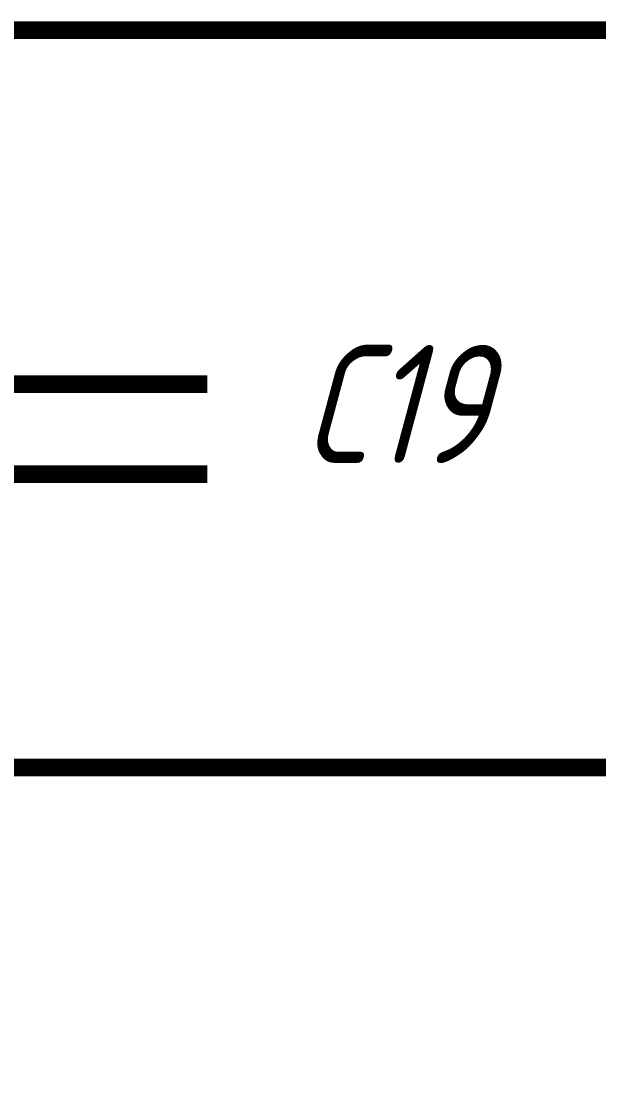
# Model space of a CAD drawing. Extents: x 260 to 1101, y 70 to 664.
# Drawn here: x 804.89 to 814.67, y 476.43 to 494.44 of the extents above; entities that cross this region are included whole.
import ezdxf

# ---------------------------------------------------------------- set-up
doc = ezdxf.new("R2010")
doc.units = 0
doc.header["$MEASUREMENT"] = 0
doc.layers.add('Sheet', color=255, linetype='CONTINUOUS')
doc.styles.add('GOST type A0', font='', dxfattribs={"oblique": 15, "height": 3.5})
doc.styles.get('GOST type A0').set_extended_font_data('GOST type A')

msp = doc.modelspace()

# ---------------------------------------------------------------- linework, layer by layer
at = {"layer": 'Sheet', "const_width": 0.3}
for points in [[(771.551, 486.768), (776.551, 486.768), (776.551, 494.286), (804.036, 494.286), (819.036, 494.286), (819.036, 461.79), (844.005, 461.79)], [(800.03, 488.29), (808.042, 488.29)], [(800.03, 486.768), (808.042, 486.768)], [(771.551, 484.282), (776.551, 484.282), (776.551, 481.797), (804.036, 481.797), (816.521, 481.797), (816.521, 456.788), (844.005, 456.788)]]:
    msp.add_lwpolyline(points, dxfattribs=at)

# ---------------------------------------------------------------- texts
at = {"layer": 'Sheet', "style": 'GOST type A0', "oblique": 15}
msp.add_text('C19', height=2, dxfattribs=at).set_placement((809.626, 486.954))

doc.saveas('drawing.dxf')
